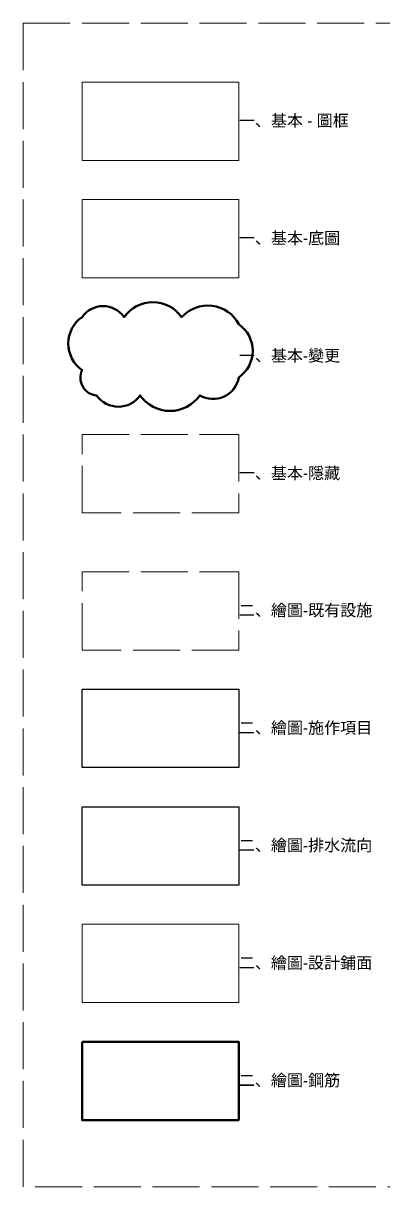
# Model space of a CAD drawing. Extents: x -6810 to 5075, y -2187 to 1200.
# Drawn here: x -15 to 77, y 300 to 597 of the extents above; entities that cross this region are included whole.
import ezdxf

# ---------------------------------------------------------------- set-up
doc = ezdxf.new("R2010")
doc.units = 0
doc.header["$MEASUREMENT"] = 0
doc.linetypes.add('ACAD_ISO02W100', pattern=[15, 12, -3])
for name, color, linetype, lineweight in [('一、1.基本-圖框', 7, 'Continuous', 20), ('一、2.基本-底圖', 9, 'Continuous', 20), ('一、3.基本-變更', 1, 'Continuous', 50), ('二、1.繪圖-既有設施', 8, 'Continuous', 20), ('二、2.繪圖-施作項目', 181, 'Continuous', 30), ('二、3.繪圖-排水流向', 170, 'Continuous', 30), ('二、4.繪圖-設計鋪面', 40, 'Continuous', 20), ('二、5.繪圖-鋼筋', 60, 'Continuous', 50)]:
    doc.layers.add(name, color=color, linetype=linetype, lineweight=lineweight)
doc.layers.add('一、4.基本-隱藏', color=9, linetype='ACAD_ISO02W100', lineweight=20, plot=False)
doc.styles.add('說明文字', font='MS PGothic.ttf', dxfattribs={"height": 3})

msp = doc.modelspace()

# ---------------------------------------------------------------- linework, layer by layer
at = {"layer": '一、1.基本-圖框'}
msp.add_lwpolyline([(0, 582), (40, 582), (40, 562), (0, 562)], close=True, dxfattribs=at)
at = {"layer": '一、2.基本-底圖'}
msp.add_lwpolyline([(0, 552), (40, 552), (40, 532), (0, 532)], close=True, dxfattribs=at)
at = {"layer": '一、3.基本-變更'}
msp.add_lwpolyline([(0, 522, 0.5205671), (0, 508.472, 0.5205671), (3.718, 502, 0.5205671), (14.815, 502, 0.5205671), (30.043, 502, 0.5205671), (40, 506.597, 0.5205671), (40, 520.171, 0.5205671), (25.411, 522, 0.5205671), (10.727, 522, 0.5205671)], format="xyb", close=True, dxfattribs=at)
at = {"layer": '一、4.基本-隱藏'}
for points in [[(-15, 597), (405, 597), (405, 300), (-15, 300)], [(0, 492), (40, 492), (40, 472), (0, 472)]]:
    msp.add_lwpolyline(points, close=True, dxfattribs=at)
at = {"layer": '二、1.繪圖-既有設施', "linetype": 'ACAD_ISO02W100'}
msp.add_lwpolyline([(0, 457), (40, 457), (40, 437), (0, 437)], close=True, dxfattribs=at)
at = {"layer": '二、2.繪圖-施作項目'}
msp.add_lwpolyline([(0, 427), (40, 427), (40, 407), (0, 407)], close=True, dxfattribs=at)
at = {"layer": '二、3.繪圖-排水流向'}
msp.add_lwpolyline([(0, 397), (40, 397), (40, 377), (0, 377)], close=True, dxfattribs=at)
at = {"layer": '二、4.繪圖-設計鋪面'}
msp.add_lwpolyline([(0, 367), (40, 367), (40, 347), (0, 347)], close=True, dxfattribs=at)
at = {"layer": '二、5.繪圖-鋼筋'}
msp.add_lwpolyline([(0, 337), (40, 337), (40, 317), (0, 317)], close=True, dxfattribs=at)

# ---------------------------------------------------------------- texts
at = {"layer": '一、1.基本-圖框', "insert": (40, 572), "char_height": 3, "attachment_point": 4, "style": '說明文字'}
msp.add_mtext_dynamic_manual_height_columns('{\\fMS PGothic|b0|i0|c128|p34;一、基本 - 圖框}', width=37.92475, gutter_width=1, heights=[0], dxfattribs=at)
at = {"layer": '一、2.基本-底圖', "insert": (40, 542), "char_height": 3, "attachment_point": 4, "style": '說明文字'}
msp.add_mtext_dynamic_manual_height_columns('{\\fMS PGothic|b0|i0|c128|p34;一、基本-底圖}', width=35.05604, gutter_width=15, heights=[0], dxfattribs=at)
at = {"layer": '一、3.基本-變更', "insert": (40, 512), "char_height": 3, "attachment_point": 4, "style": '說明文字'}
msp.add_mtext_dynamic_manual_height_columns('{\\fMS PGothic|b0|i0|c128|p34;一、基本-變更}', width=35.53957, gutter_width=15, heights=[0], dxfattribs=at)
at = {"layer": '一、4.基本-隱藏', "insert": (40, 482), "char_height": 3, "attachment_point": 4, "style": '說明文字'}
msp.add_mtext_dynamic_manual_height_columns('{\\fMS PGothic|b0|i0|c128|p34;一、基本-隱藏}', width=42.51711, gutter_width=15, heights=[0], dxfattribs=at)
at = {"layer": '二、1.繪圖-既有設施', "insert": (40, 447), "char_height": 3, "attachment_point": 4, "style": '說明文字'}
msp.add_mtext_dynamic_manual_height_columns('{\\fMS PGothic|b0|i0|c128|p34;二、繪圖-既有設施}', width=38.83369, gutter_width=15, heights=[0], dxfattribs=at)
at = {"layer": '二、2.繪圖-施作項目', "insert": (40, 417), "char_height": 3, "attachment_point": 4, "style": '說明文字'}
msp.add_mtext_dynamic_manual_height_columns('{\\fMS PGothic|b0|i0|c128|p34;二、繪圖-施作項目}', width=45.60771, gutter_width=15, heights=[0], dxfattribs=at)
at = {"layer": '二、3.繪圖-排水流向', "insert": (40, 387), "char_height": 3, "attachment_point": 4, "style": '說明文字'}
msp.add_mtext_dynamic_manual_height_columns('二、繪圖-排水流向', width=66.83656, gutter_width=15, heights=[0], dxfattribs=at)
at = {"layer": '二、4.繪圖-設計鋪面', "insert": (40, 357), "char_height": 3, "attachment_point": 4, "style": '說明文字'}
msp.add_mtext_dynamic_manual_height_columns('{\\fMS PGothic|b0|i0|c128|p34;二、繪圖-}設計{\\fMS PGothic|b0|i0|c128|p34;鋪面}', width=35.9805, gutter_width=15, heights=[0], dxfattribs=at)
at = {"layer": '二、5.繪圖-鋼筋', "insert": (40, 327), "char_height": 3, "attachment_point": 4, "style": '說明文字'}
msp.add_mtext_dynamic_manual_height_columns('{\\fMS PGothic|b0|i0|c128|p34;二、繪圖-}鋼筋', width=45.60771, gutter_width=15, heights=[0], dxfattribs=at)

doc.saveas('drawing.dxf')
